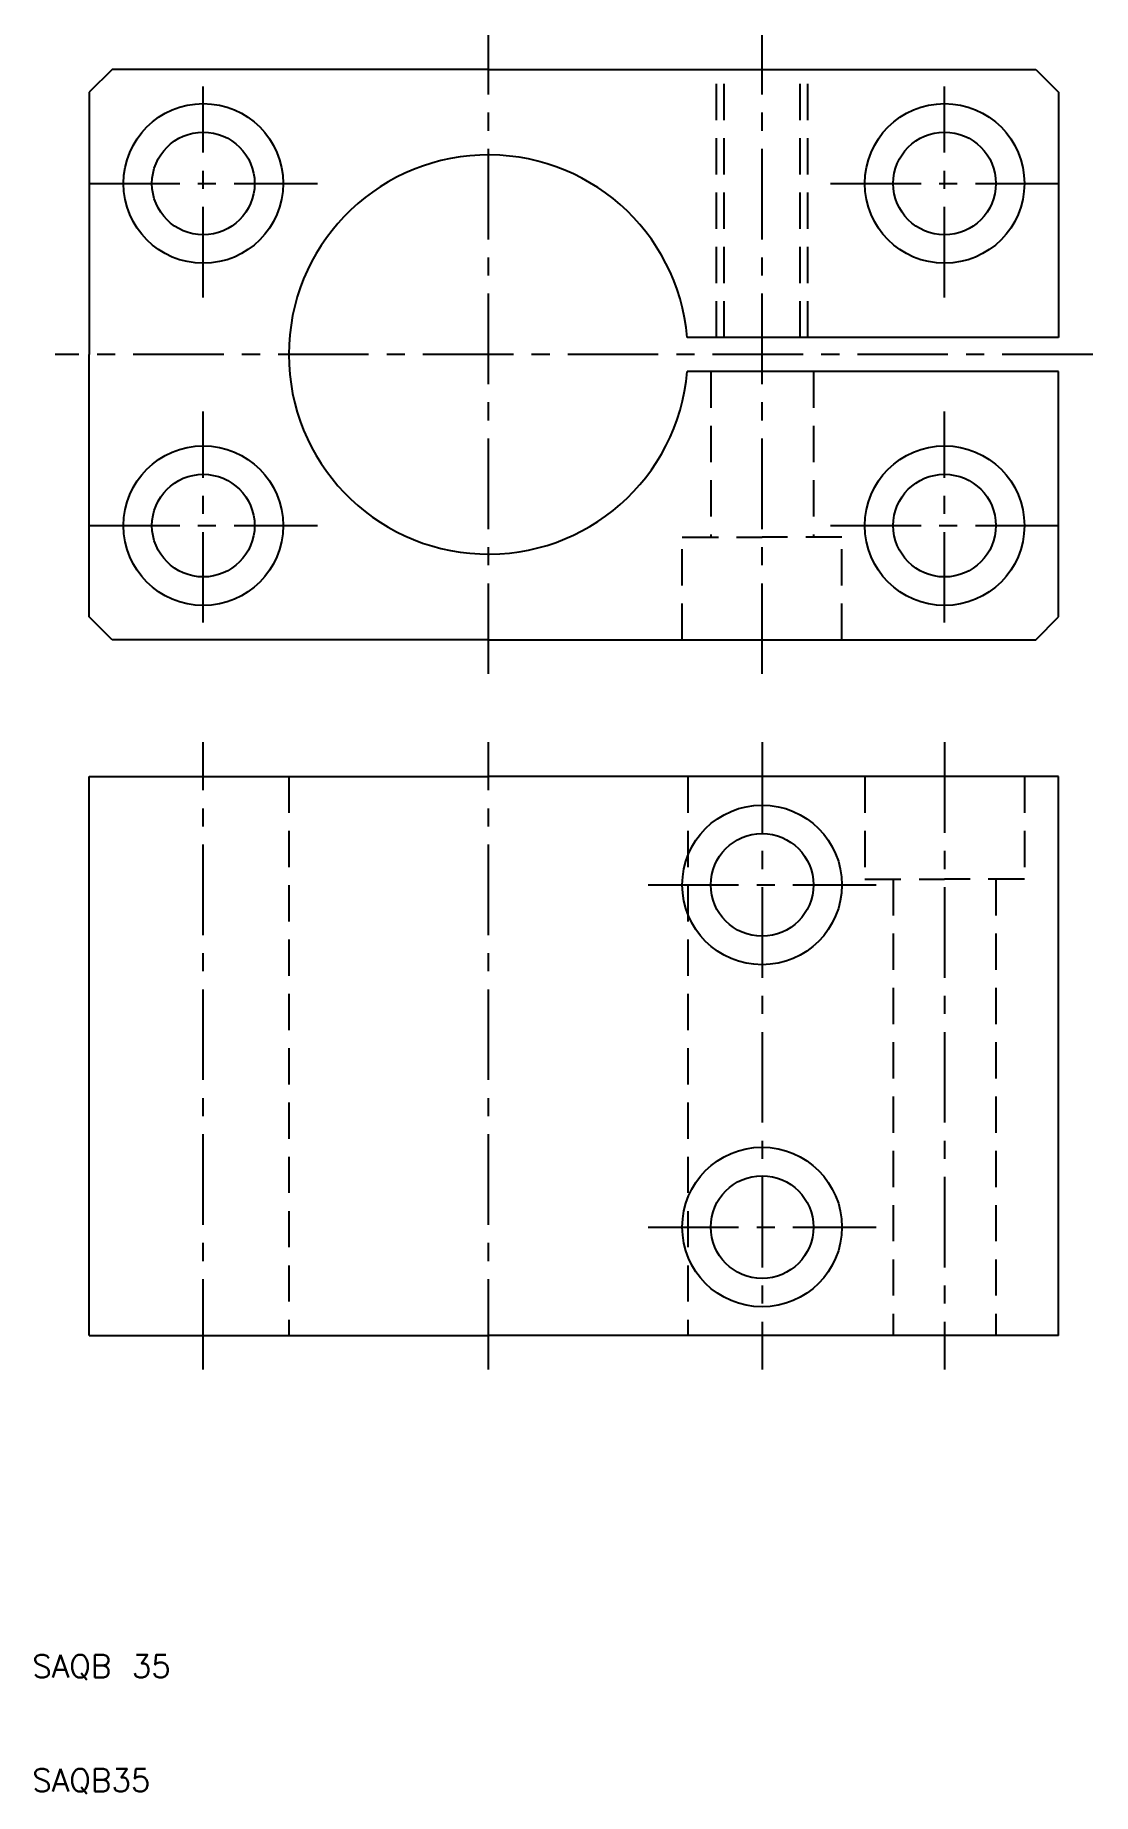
# Model space of a CAD drawing. Extents: x 10 to 103, y 10 to 164.
import ezdxf

# ---------------------------------------------------------------- set-up
doc = ezdxf.new("R2010")
doc.units = 0
doc.header["$LTSCALE"] = 0.25
doc.linetypes.add('CENTER', pattern=[50.8, 31.75, -6.35, 6.35, -6.35])
doc.linetypes.add('DASHED', pattern=[19.05, 12.7, -6.35])
doc.layers.get('0').update_dxf_attribs({"linetype": 'CONTINUOUS'})
doc.layers.add('CENTER', color=1, linetype='CENTER')
doc.styles.get("Standard").update_dxf_attribs({"font": 'txt.shx', "bigfont": 'extfont.shx'})

msp = doc.modelspace()

# ---------------------------------------------------------------- linework, layer by layer
for p, q in [((17, 161), (15, 159)), ((50, 161), (17, 161)), ((50, 161), (98, 161)), ((98, 161), (100, 159)), ((15, 159), (15, 136)), ((100, 159), (100, 137.5)), ((100, 137.5), (67.4356, 137.5)), ((15, 113), (15, 136)), ((100, 134.5), (67.4356, 134.5)), ((100, 113), (100, 134.5)), ((17, 111), (15, 113)), ((98, 111), (100, 113)), ((50, 111), (17, 111)), ((50, 111), (98, 111)), ((15, 50), (15, 99)), ((15, 99), (50, 99)), ((100, 99), (50, 99)), ((100, 50), (100, 99)), ((15, 50), (50, 50)), ((100, 50), (50, 50))]:
    msp.add_line(p, q)
at = {"color": 3, "linetype": 'DASHED'}
for p, q in [((70, 137.5), (70, 161)), ((70.6765, 137.5), (70.6765, 161)), ((77.3235, 137.5), (77.3235, 161)), ((78, 137.5), (78, 161)), ((69.5, 134.5), (69.5, 120)), ((78.5, 134.5), (78.5, 120)), ((67, 111), (67, 120)), ((67, 120), (74, 120)), ((81, 120), (74, 120)), ((81, 111), (81, 120)), ((32.5, 99), (32.5, 50)), ((67.5, 99), (67.5, 50)), ((83, 99), (83, 90)), ((97, 99), (97, 90)), ((83, 90), (90, 90)), ((85.5, 90), (85.5, 50)), ((97, 90), (90, 90)), ((94.5, 90), (94.5, 50))]:
    msp.add_line(p, q, dxfattribs=at)
for centre, radius in [((25, 151), 7), ((90, 151), 7), ((25, 151), 4.5), ((90, 151), 4.5), ((25, 121), 7), ((90, 121), 7), ((25, 121), 4.5), ((90, 121), 4.5), ((74, 89.5), 7), ((74, 89.5), 4.5), ((74, 59.5), 7), ((74, 59.5), 4.5)]:
    msp.add_circle(centre, radius)
msp.add_arc((50, 136), 17.5, 4.9171, 355.0829)
at = {"layer": 'CENTER', "color": 1, "linetype": 'CENTER'}
for p, q in [((50, 108), (50, 164)), ((74, 108), (74, 164)), ((25, 141), (25, 159.5)), ((90, 141), (90, 159.5)), ((15, 151), (35, 151)), ((80, 151), (100, 151)), ((103, 136), (12, 136)), ((25, 112.5), (25, 131)), ((90, 112.5), (90, 131)), ((15, 121), (35, 121)), ((80, 121), (100, 121)), ((25, 47), (25, 102)), ((50, 47), (50, 102)), ((74, 102), (74, 47)), ((90, 102), (90, 47)), ((90, 102), (90, 47)), ((64, 89.5), (84, 89.5)), ((64, 59.5), (84, 59.5))]:
    msp.add_line(p, q, dxfattribs=at)

# ---------------------------------------------------------------- texts
for s, p in [('SAQB 35', (10, 20)), ('SAQB35', (10, 10))]:
    msp.add_text(s, height=2).set_placement(p)

doc.saveas('drawing.dxf')
